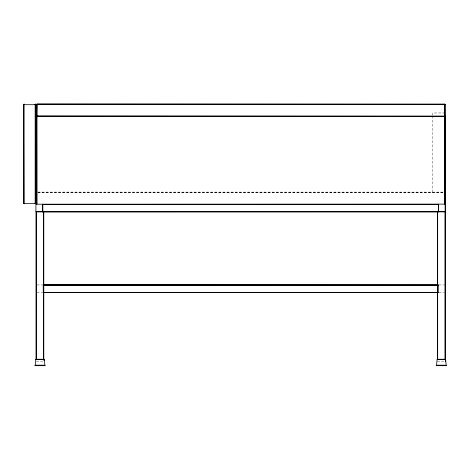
<?xml version="1.0" encoding="UTF-8"?>
<svg xmlns="http://www.w3.org/2000/svg" width="470" height="470" viewBox="0 0 470 470"><rect width="100%" height="100%" fill="white"/><g stroke="black" fill="none" stroke-linecap="round" stroke-linejoin="round"><path stroke-width="0.35" stroke-dasharray="2.35 1.76" d="M444.99 112.965L432.717 112.965L432.717 115.162M37.823 192.107L444.773 192.107M37.823 192.154L444.99 192.189M37.823 192.312L444.038 192.312M36.989 284.943L43.305 284.943M438.833 284.943L444.444 284.943M36.989 292.651L42.6 292.651M438.833 292.651L444.444 292.651M36.407 361.835L43.499 361.835M437.341 361.835L444.931 361.835M432.717 115.896L432.717 192.189"/><path stroke-width="0.7" d="M23.811 203.528L23.57 104.698L24.111 104.082L24.111 203.863M35.503 203.733L35.702 104.698L35.156 104.082L35.156 203.863M35.503 203.187L35.503 104.698M36.684 203.974L36.836 116.213L444.785 116.16L445.008 116.478M44.086 359.239L44.086 360.537L44.086 359.239L36.049 359.239M438.257 285.079L43.24 284.943L43.24 292.651L438.257 292.616L438.257 285.079L43.24 285.079M438.539 211.911L438.71 204.203M444.931 116.384L444.679 104.105L445.137 104.563L444.931 116.384L445.137 115.973L444.679 115.973M445.243 116.625L445.037 116.213L444.785 204.403M444.773 204.233L445.178 204.115L36.219 204.203L35.914 204.509L35.914 211.6L36.219 211.911L445.196 211.876L445.008 116.255L36.631 115.973L36.836 116.384L445.037 116.396M36.836 116.625L37.095 104.105L444.82 104.152M36.684 104.563L37.095 104.105L445.084 104.311M36.631 116.625L36.836 203.974M445.296 211.776L445.296 204.338M35.156 104.698L24.111 104.698M445.037 116.213L445.137 115.973M23.811 104.51L24.111 104.358L23.77 104.399M438.539 204.238L438.539 211.876M35.644 104.399L35.644 203.492M24.111 104.152L23.77 104.698M42.535 211.911L42.841 211.6L42.841 204.509L42.535 204.203M36.836 104.334L445.043 104.311M36.631 104.563L445.084 104.563M36.631 115.973L37.095 115.973M445.137 192.312L445.178 203.974L445.178 192.312L444.773 192.312M24.111 203.516L35.162 203.516M42.605 204.338L438.539 204.338M444.926 204.356L444.996 204.115M437.529 284.802L437.529 211.441L445.237 211.441M42.605 211.776L438.539 211.776M43.24 284.979L438.257 284.979M43.24 292.516L438.257 292.516M437.341 359.239L445.378 359.239L445.378 361.835M34.927 365.443L45.202 365.689L34.927 365.689M436.225 365.443L446.5 365.689L436.225 365.689M35.503 104.399L35.162 104.358L35.462 104.51M35.162 104.152L35.503 104.152L35.503 203.675M23.629 104.399L23.57 203.187M36.836 104.152L36.866 116.114M444.902 104.311L444.99 192.189M36.836 115.973L36.836 204.168M445.202 211.441L445.202 359.632M445.102 211.441L445.102 359.632M437.67 211.441L437.67 359.632M437.564 211.441L437.564 359.632L437.529 292.875M43.775 359.632L43.775 211.441L36.096 211.441L36.131 359.632M43.669 211.441L43.669 359.632M42.605 204.203L42.605 211.911M36.684 104.311L36.684 115.973M36.237 211.441L36.237 359.632M35.826 359.456L35.232 365.172L44.897 365.172L44.303 359.456L35.826 359.456M437.123 359.456L436.53 365.172L446.195 365.172L445.601 359.456L437.123 359.456"/></g></svg>
